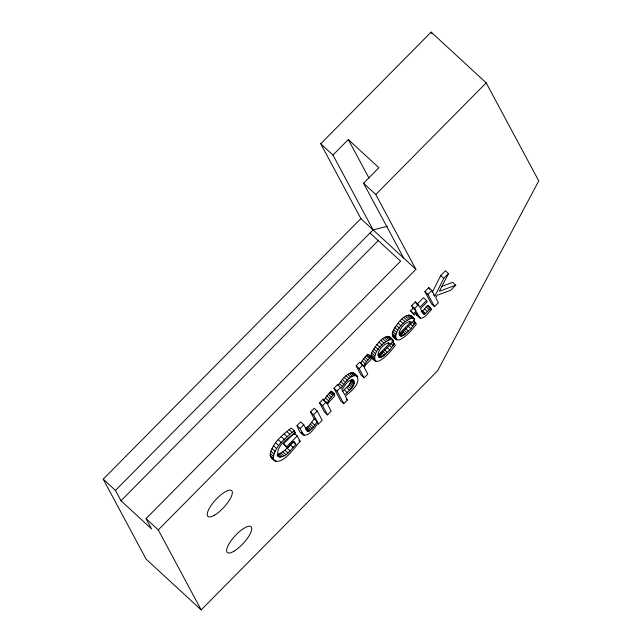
<?xml version="1.0" encoding="UTF-8"?>
<svg xmlns="http://www.w3.org/2000/svg" width="642" height="642" viewBox="0 0 642 642"><rect width="100%" height="100%" fill="white"/><g stroke="black" fill="none" stroke-linecap="round" stroke-linejoin="round"><path stroke-width="0.96" d="M394.357 343.807L395.263 345.5C390.777 351.31 385.906 357.177 379.414 360.804C375.08 363.364 369.495 357.225 371.622 352.94C374.968 346.439 386.661 328.222 393.594 341.199L378.435 356.535L378.957 357.169L380.578 357.425L382.921 356.35L389.75 350.002L394.357 343.807L392.519 342.114M375.393 361.101C371.814 352.827 384.309 339.642 392.439 339.498M415.47 322.453L416.377 324.146C411.891 329.956 407.02 335.83 400.528 339.457C396.194 342.009 390.609 335.878 392.735 331.585C396.082 325.085 407.774 306.868 414.708 319.844L399.549 335.18L400.07 335.814L401.691 336.071L404.035 335.004L410.864 328.648L415.47 322.453L413.633 320.759M396.507 339.746C392.928 331.481 405.423 318.288 413.552 318.143M270.138 455.355C271.614 443.397 282.416 435.099 291.251 428.005L294.309 430.83L295.36 432.796C288.611 437.836 274.182 446.663 278.5 456.679C286.067 458.26 291.139 448.927 295.882 444.457L294.18 441.287L287.439 448.1L283.612 443.847L294.188 433.149L297.246 435.974L300.119 441.327C293.835 448.18 278.315 472.351 270.138 455.355L273.195 458.171L274.736 461.052M273.195 458.171C274.672 446.222 285.473 437.916 294.309 430.83M342.33 391.484L349.192 384.831L351.351 379.96L354.408 382.776L352.249 387.656L344.714 394.822L341.921 389.606C344.77 386.035 347.603 379.558 352.956 379.783L354.007 380.883L354.408 382.776M432.235 292.407L440.709 275.57L445.428 270.796L448.485 273.612L439.353 291.291L455.764 285.168L452.706 282.352L441.768 286.436M433.623 294.983L434.843 296.114L443.766 278.387L448.485 273.612M326.987 403.328L323.929 400.512L326.874 395.897L331.136 391.187C340.372 395.817 328.929 399.188 327.685 404.629L331.184 411.161L327.508 414.884L324.451 412.068L319.515 402.863L323.199 399.139L326.987 403.328L329.932 398.714L334.193 394.011M360.555 363.468L363.5 358.854L367.754 354.151C376.998 358.782 365.555 362.144 364.311 367.593L367.81 374.125L364.126 377.849L361.069 375.032L356.133 365.828L359.817 362.104L363.613 366.285L366.558 361.679L370.811 356.968M339.353 383.547L338.165 385.489L337.652 384.526L333.968 388.25L340.717 400.849L343.775 403.666L347.458 399.942L345.396 396.082C350.837 391.572 360.812 384.012 357.04 375.995C351.174 367.393 342.86 378.451 339.353 383.547L342.411 386.364L341.223 388.306L337.652 384.526M310.503 411.979L313.561 414.796L317.244 421.666L313.513 427.034L309.043 431.095L308.353 431.328L305.295 428.511L309.107 425.702L314.187 418.849L310.503 411.979L314.187 408.256L317.244 411.073L322.18 420.277L318.496 424.001L317.276 422.869M342.411 386.364C345.886 382.086 350.636 374.029 357.04 375.995M430.71 308.232L424.86 314.107L424.29 314.291L421.232 311.474C426.4 309.893 426.898 300.36 431.456 309.629C428.286 312.79 425.437 317.678 420.679 318.392L416.971 315.27L415.559 312.951M280.843 457.168L277.785 454.351C284.278 452.409 288.475 446.439 292.824 441.64L295.882 444.457M320.735 143.768L431.143 32.1L486.187 82.85L538.766 180.908L437.627 370.747L201.171 609.9L146.127 559.15L103.234 479.157L360.86 218.601L320.735 143.768L332.965 155.043L373.09 229.876L115.464 490.432L121.001 500.76L151.576 528.952L146.047 518.632L400.6 261.174L370.025 232.982M332.965 155.043L348.301 139.539L378.876 167.731L363.549 183.235L403.674 258.068M201.171 609.9L158.277 529.907L415.904 269.351L375.779 194.518L486.187 82.85M121.001 500.76L378.21 240.622M455.764 285.168L450.732 290.256L437.033 295.304L435.766 297.832L438.398 302.735L434.514 306.659L431.456 303.843L424.884 291.572L428.76 287.648L431.817 290.473L434.843 296.114M420.028 318.087L416.794 312.373L414.307 314.885L413.617 313.601L416.104 311.081L413.047 308.264L411.634 305.616L415.31 301.892L418.367 304.717L419.788 307.358L426.569 300.504L423.511 297.687L416.73 304.541M318.496 424.001L317.95 422.982C311.884 432.78 302.984 443.261 296.989 425.646L300.673 421.922L303.73 424.739L307.317 431.063L308.353 431.328M414.307 314.885L410.559 310.784L413.047 308.264M434.514 306.659L427.941 294.389L431.817 290.473M416.104 311.081L414.692 308.441L418.367 304.717M303.843 435.164L300.047 428.463L303.73 424.739M313.561 414.796L317.244 411.073M327.508 414.884L322.573 405.688L326.256 401.964M343.775 403.666L337.026 391.066L340.709 387.343M364.126 377.849L359.191 368.644L362.874 364.921M287.439 448.1L286.669 446.672L297.246 435.974M389.373 343.639L377.801 355.347C378.403 350.002 383.154 344.272 388.442 342.916L389.373 343.639L388.145 342.507M410.487 322.284L398.907 333.992C399.517 328.648 404.267 322.918 409.556 321.562L410.487 322.284L409.259 321.161M373.09 229.876L387.319 226.337M300.785 432.347L302.502 432.636M418.423 315.559L416.971 315.27M424.29 314.291L423.463 314.042L420.478 308.642L427.251 301.788L426.569 300.504M393.45 336.93L396.941 339.586M372.336 358.284L376.445 361.502M363.549 183.235L375.779 194.518M440.709 275.57L443.766 278.387M360.86 218.601L415.904 269.351M424.884 291.572L427.941 294.389M427.436 305.632L430.493 308.449M431.456 309.629L427.652 305.415M426.32 307.045L429.378 309.869M424.635 308.922L427.692 311.739M422.54 310.816L425.598 313.633M421.802 311.282L424.86 314.107M411.634 305.616L414.692 308.441M416.473 314.652L420.061 317.83M410.559 310.784L413.617 313.601M410.495 315.326L414.251 319.01M409.572 314.957L412.629 317.774M414.09 319.283L411.193 316.185M408.424 315.021L411.482 317.846M413.416 320.984L415.254 322.669M407.076 315.487L410.134 318.304M411.851 321.899L414.299 324.154M405.559 316.321L408.617 319.138M403.922 317.485L406.98 320.31M410.358 323.969L412.806 326.224M402.133 319.002L405.19 321.827M407.806 325.831L410.864 328.648M400.183 320.888L403.24 323.704M405.487 328.351L408.545 331.176M398.072 323.143L401.13 325.967M403.858 329.924L406.916 332.741M396.266 325.358L399.324 328.174M402.967 331.762L405.407 334.017M401.587 332.749L404.035 335.004M394.766 327.516L397.823 330.333M400.335 333.439L402.783 335.694M399.854 334.378L401.691 336.071M399.565 334.98L400.785 336.111M393.57 329.627L396.628 332.444M392.735 331.585L395.793 334.402M392.31 333.31L395.368 336.127M392.294 334.795L395.352 337.612M392.687 336.039L395.745 338.856M389.381 336.681L393.145 340.356M388.458 336.312L391.516 339.128M391.147 338.944L393.594 341.199M387.319 336.376L390.376 339.193M391.692 341.769L394.14 344.024M385.962 336.841L389.02 339.658M390.737 343.253L393.185 345.508M384.446 337.668L387.503 340.493M382.809 338.84L385.866 341.656M389.253 345.324L391.692 347.579M381.019 340.356L384.077 343.173M386.693 347.186L389.75 350.002M379.069 342.234L382.126 345.059M384.373 349.705L387.431 352.522M376.958 344.497L380.016 347.322M382.744 351.27L385.802 354.095M375.153 346.712L378.21 349.529M381.236 352.546L384.301 355.371M380.473 354.095L382.921 356.35M373.652 348.871L376.71 351.688M379.221 354.793L381.669 357.048M378.74 355.732L380.578 357.425M378.451 356.334L379.671 357.466M372.456 350.973L375.514 353.798M371.622 352.94L374.679 355.756M371.196 354.657L374.254 357.482M371.18 356.141L374.238 358.966M371.582 357.385L374.639 360.21M369.238 356.326L371.678 358.581M367.104 354.753L370.161 357.578M366.245 355.604L369.302 358.421M364.849 357.129L367.906 359.953M363.5 358.854L366.558 361.679M362.096 360.924L365.154 363.741M361.165 364.03L363.613 366.285M356.133 365.828L359.191 368.644M353.108 372.681L357.714 376.862M352.033 372.561L355.09 375.385M350.749 372.817L353.806 375.634M349.296 373.435L352.354 376.252M347.723 374.422L350.781 377.239M352.169 379.189L354.007 380.883M346.03 375.779L349.087 378.595M351.174 381.051L354.232 383.868M350.741 382.247L353.798 385.064M344.208 377.496L347.266 380.313M350.075 383.515L353.132 386.332M349.192 384.831L352.249 387.656M342.355 379.502L345.412 382.327M348.092 386.203L351.15 389.02M340.742 381.541L343.799 384.357M346.768 387.624L349.826 390.44M344.353 389.903L347.41 392.719M346.239 398.81L347.458 399.942M333.968 388.25L337.026 391.066M333.832 394.493L331.136 391.187M330.478 391.797L333.535 394.613M329.619 392.647L332.676 395.464M328.231 394.172L331.288 396.989M326.874 395.897L329.932 398.714M325.47 397.96L328.527 400.785M319.515 402.863L322.573 405.688M314.187 418.849L317.244 421.666M311.811 422.476L314.869 425.293M310.455 424.218L313.513 427.034M309.107 425.702L312.164 428.527M307.799 426.962L310.864 429.779M306.796 427.789L309.853 430.605M305.985 428.278L309.043 431.095M306.098 429.939L307.317 431.063M296.989 425.646L300.047 428.463M301.563 432.676L304.621 435.493M294.14 431.665L295.36 432.796M289.101 429.602L292.158 432.419M298.899 440.203L300.119 441.327M286.733 431.472L289.791 434.289M284.013 433.84L287.07 436.656M290.24 444.713L293.298 447.53M281.148 436.6L284.205 439.417M283.612 443.847L286.669 446.672M278.235 439.714L281.292 442.531M287.022 448.116L290.08 450.941M284.871 450.162L287.929 452.979M275.683 442.803L278.74 445.62M282.857 451.816L285.915 454.632M273.564 445.757L276.622 448.573M280.995 453.067L284.053 455.884M279.31 453.91L282.368 456.727M271.959 448.477L275.017 451.302M277.103 454.905L279.551 457.16M277.28 455.555L278.5 456.679M270.828 451.045L273.885 453.862M270.21 453.348L273.267 456.165M274.945 460.474L276.164 461.606M270.643 457.008L273.701 459.824M103.234 479.157L115.464 490.432M146.047 518.632L158.277 529.907M353.983 373.179L354.657 374.045M431.143 32.1L432.098 33.866M428.76 287.648L429.626 289.261M348.301 139.539L369.014 178.163M415.31 301.892L416.257 303.658M390.087 337.54L390.537 338.382M323.199 399.139L323.929 400.512M294.188 433.149L295.007 434.682M214.516 515.157A17.543 5.569 -47.3 0 0 232.324 491.876A17.543 5.569 -47.3 0 0 212.558 503.464A17.543 5.569 -47.3 0 0 214.516 515.157M233.977 551.229A17.543 5.569 -47.3 0 0 251.688 527.957A17.543 5.569 -47.3 0 0 231.85 539.697A17.543 5.569 -47.3 0 0 233.977 551.229"/></g></svg>
